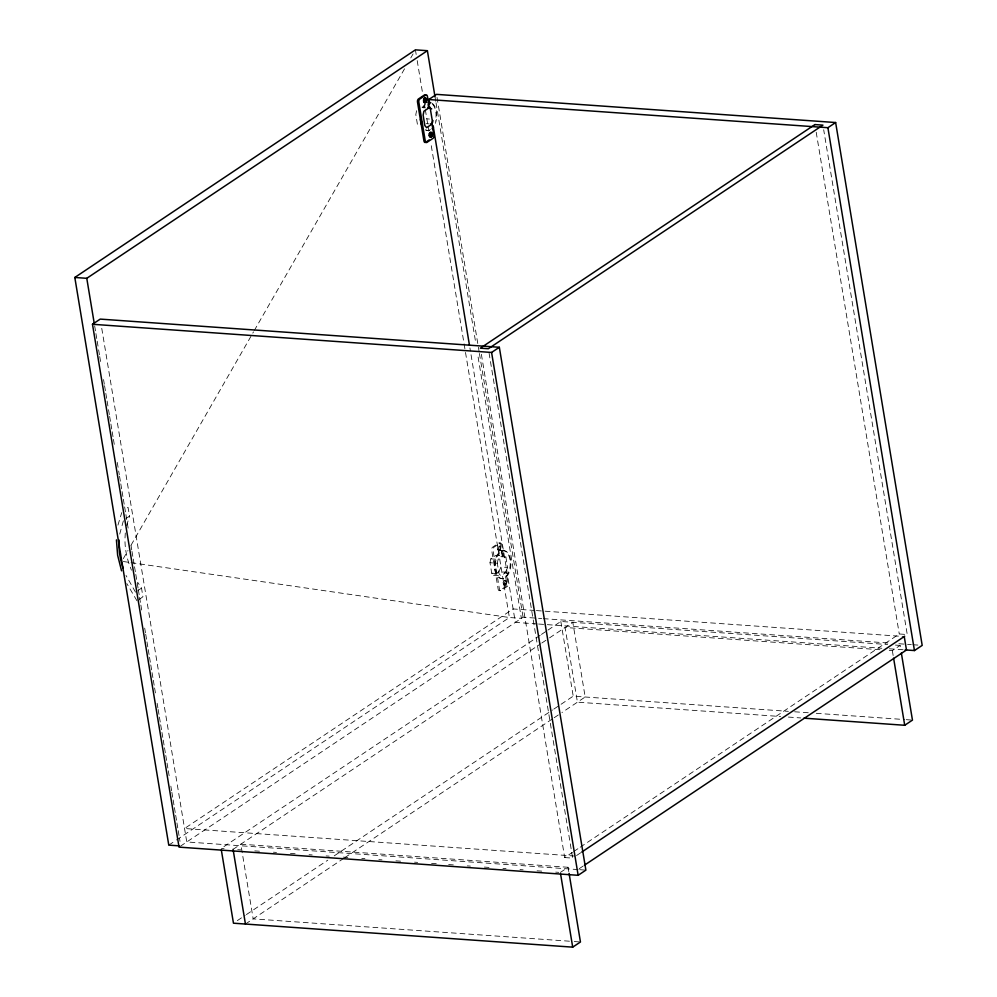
<?xml version="1.0" encoding="UTF-8"?>
<svg xmlns="http://www.w3.org/2000/svg" width="997" height="997" viewBox="0 0 997 997"><rect width="100%" height="100%" fill="white"/><g stroke="black" fill="none" stroke-linecap="round" stroke-linejoin="round"><path stroke-width="0.75" stroke-dasharray="4.99 3.74" d="M125.298 532.984L124.961 539.016A69.03 52.741 56.2 0 0 129.087 563.99L131.454 570.209M119.727 534.068L123.578 520.098L129.598 516.072L128.04 507.398L124.575 509.679M416.596 110.717L415.799 114.568L417.531 125.024L419.326 127.155M490.001 562.732L490.798 558.881L496.17 555.279L503.485 555.803L501.628 544.599A2.405 1.333 -86 0 0 499.971 543.215L493.951 547.241A2.405 1.333 -86 0 0 493.029 550.344L499.46 589.19A2.405 1.333 -86 0 0 501.117 590.56L507.137 586.535A2.405 1.333 -86 0 0 508.059 583.444L506.202 572.228L498.886 571.717L493.515 575.306L491.733 573.188L490.001 562.732L497.316 563.243L499.048 573.699L500.83 575.83L506.202 572.228M497.316 563.243L498.114 559.392L503.485 555.803M117.945 525.132L121.746 512.62M126.544 525.706L129.598 516.072M498.886 571.717L500.968 567.006L507.623 567.48L505.89 557.024L502.824 555.753L501.379 551.017M507.623 567.48L505.541 572.191L506.314 576.877L505.641 576.752M123.341 558.607L127.99 550.506M131.093 545.11L253.5 331.889M254.272 330.543L404.57 68.743M410.764 57.951L413.094 53.9M137.91 590.548L141.524 588.13L137.698 582.335M139.406 599.309L142.92 596.779L141.524 588.13M168.78 845.132L175.26 840.807M176.556 839.935L509.392 617.517L521.369 618.364L477.675 354.471M180.332 846.266L523.089 617.218L541.72 618.526M540.175 635.276L221.097 848.509L224.088 848.721M541.471 634.416L546.63 630.964M547.926 630.104L560.837 621.467L887.679 644.536M233.074 849.357L540.524 643.9M541.82 643.028L548.275 638.716M549.559 637.856L572.814 622.315L585.177 697.003L561.934 712.543M237.336 920.617L245.088 915.433M246.384 914.573L327.764 860.187M334.219 855.862L552.537 709.976M553.833 709.104L573.213 696.155L788.365 711.347M245.436 924.045L343.616 858.442M344.912 857.57L552.886 718.588M554.182 717.728L560.638 713.403M481.377 354.296L564.688 857.57L572.44 852.385M573.736 851.525L578.896 848.073M580.192 847.213L899.269 633.98L907.258 634.541L823.684 129.735M576.54 855.538L580.852 852.659M560.339 872.462L568.078 867.278L568.838 871.852M889.237 650.368L892.34 650.592L900.092 645.42L900.839 649.994M579.195 868.699L583.083 866.106M498.251 547.278C495.746 548.138 499.223 551.478 499.734 548.724C498.774 545.596 498.986 548.562 497.927 549.659M499.248 547.353L498.438 548.35L498.924 549.721M503.946 581.637C501.441 582.497 504.906 585.837 505.429 583.083C504.457 579.955 504.669 582.921 503.622 584.018M504.943 581.712L504.121 582.709L504.619 584.08M424.971 107.34L421.98 107.128L425.046 108.386M426.778 118.842L429.445 119.042M426.193 123.665L429.184 123.877M427.701 130.482L428.374 130.532M499.161 542.966L500.494 543.066M502.974 550.643L503.647 550.68M501.391 551.104L502.052 551.142M505.89 557.024L499.248 556.55L496.17 555.279M490.798 558.881L498.114 559.392M494.911 569.673A14.033 7.789 -86 0 0 504.607 577.712L505.878 576.64A14.033 7.789 -86 0 0 509.966 559.616A14.033 7.789 -86 0 0 501.616 550.892L500.27 551.565A14.033 7.789 -86 0 0 494.911 569.673L495.584 569.723A14.033 7.789 -86 0 0 505.267 577.762L506.538 576.69A14.033 7.789 -86 0 0 510.626 559.666A14.033 7.789 -86 0 0 502.276 550.942L500.943 551.615A14.033 7.789 -86 0 0 495.584 569.723M491.733 573.188L499.048 573.699M493.515 575.306L500.83 575.83M501.902 578.646L502.563 578.696M499.273 590.635L500.594 590.723M534.841 610.476L513.119 608.943L184.557 828.507L575.68 856.124M536.398 610.588L904.242 636.547M543.265 618.639L889.586 643.09M898.895 643.738L911.32 644.623M912.878 644.735L919.084 645.171M895.431 645.084L900.092 645.42M537.084 623.923L515.337 622.39L469.911 347.928M538.629 624.035L881.834 648.262M889.399 648.785L904.915 649.882M879.94 649.708L565.075 627.487L577.437 702.175L780.626 716.519M794.572 711.783L810.087 712.88M816.281 713.316L904.69 719.56M906.248 719.672L910.897 719.996M788.378 717.067L800.79 717.94M564.688 857.57L572.664 858.13L489.103 353.324M568.078 867.278L240.813 844.185L253.176 918.873L572.689 941.43M578.123 869.583L186.775 841.954L101.495 326.767M579.681 869.696L585.887 870.132M237.722 849.681L240.825 849.905M254.783 850.89L259.444 851.214M273.402 852.198L276.505 852.423M290.463 853.407L295.112 853.731M309.07 854.716L312.173 854.94M326.131 855.924L329.234 856.136M343.192 857.133L347.853 857.457M361.811 858.442L364.914 858.666M378.872 859.651L381.976 859.863M395.934 860.847L400.582 861.184M414.54 862.168L417.643 862.38M431.601 863.365L436.262 863.701M448.662 864.573L453.323 864.898M467.281 865.882L470.385 866.106M484.343 867.091L488.991 867.415M502.949 868.412L506.052 868.624M520.01 869.608L523.113 869.833M537.071 870.817L541.732 871.141M555.69 872.126L558.794 872.35M574.247 941.542L580.453 941.978M123.329 561.523L129.485 562.42M131.031 562.644L509.392 617.517L430.903 143.443M135.505 592.156L126.008 575.456M136.963 600.767L126.868 583.619M816.207 132.24L899.269 633.98M892.34 650.592L893.349 656.687M560.837 621.467L573.213 696.155M437.035 97.432L479.171 351.953M479.42 353.486L523.089 617.218M435.004 96.721L435.764 101.32M436.025 102.853L475.893 343.728M502.152 555.703L500.295 544.499A2.405 1.333 -86 0 0 498.637 543.128L492.618 547.154A2.405 1.333 -86 0 0 491.695 550.257L498.126 589.09A2.405 1.333 -86 0 0 499.784 590.473L505.815 586.448A2.405 1.333 -86 0 0 506.725 583.345L504.881 572.141M415.413 49.85L416.173 54.449M417.195 60.593L422.529 92.808M424.56 105.084L425.058 108.15M425.32 109.682L427.863 125.024M428.112 126.557L428.872 131.168M94.653 325.869L95.675 332.013M95.924 333.546L96.946 339.678M97.195 341.211L99.476 355.019M99.737 356.552L100.747 362.696M103.551 379.57L104.311 384.169M104.56 385.714L105.582 391.846M105.832 393.379L106.841 399.51M107.103 401.056L109.383 414.864M109.645 416.397L110.655 422.529M110.916 424.061L111.926 430.206M112.175 431.738L113.197 437.87M113.446 439.403L114.468 445.547M117.26 462.421L119.291 474.697M119.54 476.23L120.562 482.361M120.811 483.894L121.833 490.038M122.083 491.571L123.105 497.702M123.354 499.248L124.376 505.379M124.625 506.912L125.647 513.044M125.896 514.589L128.177 528.398M130.981 545.272L131.741 549.87M131.99 551.403L133.012 557.547M133.262 559.08L134.283 565.212M134.533 566.745L135.542 572.889M135.804 574.422L138.084 588.23M138.346 589.763L139.356 595.894M139.617 597.427L140.627 603.571M140.876 605.104L141.898 611.236M144.69 628.122L145.45 632.721M145.712 634.254L146.721 640.386M146.983 641.931L147.992 648.062M148.241 649.595L149.263 655.739M149.513 657.272L150.535 663.404M150.784 664.937L151.806 671.081M152.055 672.614L153.077 678.745M153.326 680.278L154.348 686.422M154.597 687.955L155.619 694.086M157.14 703.296L157.9 707.895M158.149 709.428L159.171 715.572M159.42 717.105L160.442 723.236M160.691 724.769L161.713 730.913M161.963 732.446L162.985 738.578M163.234 740.11L164.243 746.255M164.505 747.787L165.514 753.919M165.776 755.464L166.786 761.596M167.047 763.129L168.057 769.273M168.319 770.806L169.328 776.937M170.848 786.147L171.609 790.746M171.87 792.279L172.88 798.423M173.142 799.955L174.151 806.087M174.413 807.62L175.422 813.764M175.684 815.297L176.693 821.428M176.943 822.961L177.965 829.105M178.214 830.638L179.236 836.77M179.485 838.303L179.996 841.381M432.087 103.289A14.033 7.789 -86 0 1 435.402 123.316M429.732 130.283A14.033 7.789 -86 0 1 425.731 129.772M423.276 107.726A14.033 7.789 -86 0 1 425.47 104.535M432.623 104.224A14.033 7.789 -86 0 1 435.402 121.036M430.417 129.56A14.033 7.789 -86 0 1 425.071 129.735M422.616 107.676A14.033 7.789 -86 0 1 424.809 104.486M500.382 550.07A2.405 1.333 -86 0 0 499.746 546.194A2.405 1.333 -86 0 0 498.126 549.422A2.405 1.333 -86 0 0 500.382 550.07M506.077 584.429A2.405 1.333 -86 0 0 505.429 580.553A2.405 1.333 -86 0 0 503.821 583.781A2.405 1.333 -86 0 0 506.077 584.429M500.058 550.045A2.405 1.333 -86 0 0 499.41 546.169A2.405 1.333 -86 0 0 497.802 549.397A2.405 1.333 -86 0 0 500.058 550.045M505.741 584.404A2.405 1.333 -86 0 0 505.105 580.528A2.405 1.333 -86 0 0 503.485 583.756A2.405 1.333 -86 0 0 505.741 584.404"/><path stroke-width="1.5" d="M119.104 540.025L118.93 543.041A69.03 52.741 56.2 0 0 123.067 568.016M431.352 124.027L432.91 120.5M424.248 101.283L424.224 99.214M429.246 133.698L430.255 134.545L429.258 135.766M432.125 128.725L432.349 128.526A14.033 7.789 -86 0 0 433.521 127.093M179.261 845.867L168.78 845.132L74.812 277.465L415.413 49.85L427.389 50.697L435.004 96.721M74.812 277.465L86.776 278.313L427.389 50.697M92.484 324.274L100.223 319.102L499.335 347.28L585.887 870.132L578.148 875.304L179.036 847.126L92.484 324.274L491.583 352.452L499.335 347.28M429.545 104.137L428.785 99.538L436.524 94.366L835.636 122.531L922.188 645.383L914.448 650.555L905.139 649.907M429.296 107.639L423.912 111.24L423.127 115.091L424.847 125.547L426.641 127.666L432.013 124.077L433.869 135.28A2.405 1.333 -86 0 1 432.947 138.384L426.928 142.409A2.405 1.333 -86 0 1 425.27 141.026L418.84 102.193A2.405 1.333 -86 0 1 419.762 99.089L425.781 95.064A2.405 1.333 -86 0 1 427.439 96.435L429.296 107.639L427.962 107.551M426.803 141.512L429.209 139.904M428.785 99.538L827.896 127.703L835.636 122.531M581.712 852.086L904.665 636.26M584.379 865.246L906.472 649.994L904.242 636.547M221.346 850.03L233.46 923.197L572.702 947.15L580.453 941.978L569.088 873.384M803.894 718.164L904.715 725.28L912.454 720.108L901.35 653.035M420.722 121.509L421.382 121.559M430.679 123.977L432.013 124.077M431.701 108.86L428.623 107.601L428.124 104.523M121.547 570.832L117.634 555.267L116.425 539.888M827.896 127.703L914.448 650.555M893.611 658.207L904.715 725.28M491.583 352.452L578.148 875.304M560.588 873.983L572.702 947.15M430.056 107.202L432.598 122.531M433.097 125.597L469.4 344.862M233.074 849.357L245.436 924.045M86.776 278.313L94.142 322.804M421.881 123.753A14.033 7.789 -86 0 1 421.12 119.216M428.087 102.791A14.033 7.789 -86 0 1 430.804 102.691M421.918 125.684A14.033 7.789 -86 0 1 420.46 119.166M428.785 102.479A14.033 7.789 -86 0 1 430.131 102.654M425.619 95.164A2.405 1.333 -86 0 0 424.448 94.964L418.428 98.99A2.405 1.333 -86 0 0 417.506 102.093L423.937 140.938A2.405 1.333 -86 0 0 425.594 142.309M423.962 102.255A2.405 1.333 -86 0 1 424.448 98.192A2.405 1.333 -86 0 1 426.23 100.473A2.405 1.333 -86 0 1 424.149 102.479M430.255 137.112A2.405 1.333 -86 0 1 429.52 133.461A2.405 1.333 -86 0 1 431.751 133.386A2.405 1.333 -86 0 1 430.729 137.1M424.248 100.199C425.058 104.373 426.218 96.846 424.248 100.199M429.931 134.558C430.741 138.733 431.9 131.205 429.931 134.558M814.935 124.575L480.355 348.165L488.343 348.726L822.924 125.136L814.935 124.575M426.193 101.918A2.405 1.333 -86 0 0 425.557 98.03A2.405 1.333 -86 0 0 423.937 101.27A2.405 1.333 -86 0 0 426.193 101.918M431.888 136.277A2.405 1.333 -86 0 0 431.24 132.389A2.405 1.333 -86 0 0 429.632 135.629A2.405 1.333 -86 0 0 431.888 136.277"/></g></svg>
